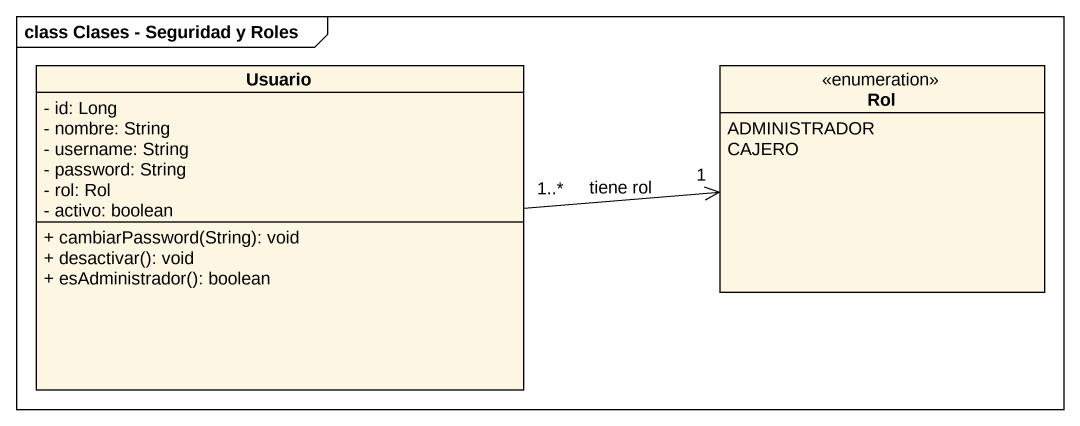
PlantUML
@startuml
mainframe class Clases - Seguridad y Roles
hide circle
hide empty members
skinparam classAttributeIconSize 0
class Usuario {
  - id: Long
  - nombre: String
  - username: String
  - password: String
  - rol: Rol
  - activo: boolean
  + cambiarPassword(String): void
  + desactivar(): void
  + esAdministrador(): boolean
}
enum Rol {
  ADMINISTRADOR
  CAJERO
}
Usuario "1..*" -right-> "1" Rol : tiene rol
@enduml
